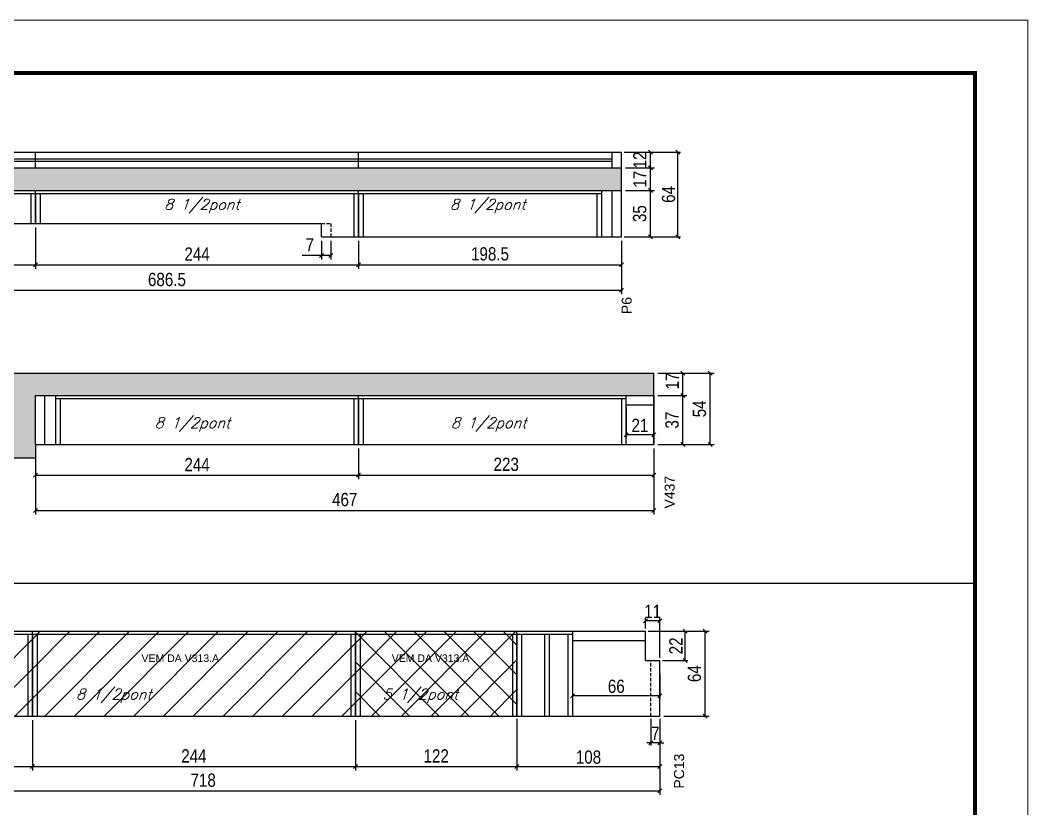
# Model space of a CAD drawing. Extents: x -3394 to 16474, y -5031 to 14397.
# Drawn here: x 4996 to 5757, y 10355 to 10951 of the extents above; entities that cross this region are included whole.
import ezdxf

# ---------------------------------------------------------------- set-up
doc = ezdxf.new("R2010")
doc.units = 0
doc.linetypes.add('DASHED', pattern=[0.75, 0.5, -0.25])
doc.linetypes.add('HIDDEN', pattern=[0.375, 0.25, -0.125])
doc.layers.get('0').update_dxf_attribs({"linetype": 'CONTINUOUS'})
doc.layers.get('Defpoints').update_dxf_attribs({"linetype": 'CONTINUOUS'})
for name, color, linetype in [('COTA', 241, 'CONTINUOUS'), ('NOMENCLATURA', 7, 'CONTINUOUS'), ('Painéis', 200, 'CONTINUOUS'), ('SARR_2.2x7', 40, 'CONTINUOUS'), ('SARR_3.5x7', 81, 'CONTINUOUS'), ('SARR_EDITAR', 141, 'CONTINUOUS'), ('texto', 7, 'CONTINUOUS')]:
    doc.layers.add(name, color=color, linetype=linetype)
for name, color, linetype, lineweight in [('Folhas', 255, 'CONTINUOUS', 9), ('Hachura', 251, 'CONTINUOUS', 9), ('REAPROVEITAMENTO', 251, 'CONTINUOUS', 9), ('SARRAFO DE PRESSAO', 251, 'DASHED', 9)]:
    doc.layers.add(name, color=color, linetype=linetype, lineweight=lineweight)
doc.styles.add('ARIAL', font='arial.ttf')
doc.styles.add('COTA TECNICA', font='techl___.ttf', dxfattribs={"height": 10})
doc.styles.add('ROMANS', font='romans.shx')
doc.dimstyles.new('PAINEL', dxfattribs={"dimtxt": 10, "dimasz": 3, "dimexe": 3, "dimexo": 3, "dimgap": 3, "dimtad": 1, "dimdec": 1, "dimzin": 12, "dimdsep": 46, "dimtxsty": 'COTA TECNICA', "dimblk1": 'OBLIQUE', "dimblk2": 'OBLIQUE', "dimsah": 1, "dimcen": 0.9, "dimclrd": 4, "dimclre": 4, "dimclrt": 240, "dimadec": 1, "dimazin": 3, "dimtfac": 1, "dimtdec": 1, "dimtmove": 0, "dimatfit": 3, "dimfxl": 1, "dimtolj": 1, "dimtzin": 12, "dimarcsym": 0})

# ---------------------------------------------------------------- blocks, each defined once
blk = doc.blocks.new('9999999999')
at = {"layer": 'Folhas'}
blk.add_lwpolyline([(98138.98, 34190.21), (99623.98, 34190.21), (99623.98, 35240.21), (98138.98, 35240.21)], close=True, dxfattribs=at)
at = {"layer": 'Folhas', "color": 30, "const_width": 3}
blk.add_lwpolyline([(98213.98, 34230.21), (99583.98, 34230.21), (99583.98, 35200.21), (98213.98, 35200.21)], close=True, dxfattribs=at)
blk = doc.blocks.new('_Oblique')
at = {"color": 0, "linetype": 'ByBlock', "lineweight": -2}
blk.add_line((-0.5, -0.5), (0.5, 0.5), dxfattribs=at)
blk = doc.blocks.new('*D413')
at = {"layer": 'COTA', "color": 4, "linetype": 'ByBlock', "lineweight": -2, "transparency": 16777216}
for p, q in [((5453.23, 10822.2), (5475.23, 10822.2)), ((5472.23, 10787.2), (5472.23, 10822.2)), ((5453.23, 10787.2), (5475.23, 10787.2))]:
    blk.add_line(p, q, dxfattribs=at)
at = {"layer": 'Defpoints', "color": 0, "linetype": 'ByBlock', "transparency": 16777216}
for p in [(5450.23, 10822.2), (5472.23, 10822.2), (5450.23, 10787.2)]:
    blk.add_point(p, dxfattribs=at)
at = {"layer": 'COTA', "color": 4, "linetype": 'ByBlock', "lineweight": -2, "transparency": 16777216, "xscale": 3, "yscale": 3, "zscale": 3}
for p, rotation in [((5472.23, 10822.2), 90), ((5472.23, 10787.2), 270)]:
    blk.add_blockref('_Oblique', p, dxfattribs=dict(at, rotation=rotation))
at = {"layer": 'COTA', "color": 240, "linetype": 'ByBlock', "transparency": 16777216, "insert": (5464.01, 10804.7), "char_height": 10, "attachment_point": 5, "rotation": 90, "style": 'COTA TECNICA'}
blk.add_mtext('\\A1;35', dxfattribs=at)
blk = doc.blocks.new('*D414')
at = {"layer": 'COTA', "color": 4, "linetype": 'ByBlock', "lineweight": -2, "transparency": 16777216}
for p, q in [((5453.23, 10839.2), (5475.23, 10839.2)), ((5472.23, 10822.2), (5472.23, 10839.2)), ((5453.23, 10822.2), (5475.23, 10822.2))]:
    blk.add_line(p, q, dxfattribs=at)
at = {"layer": 'Defpoints', "color": 0, "linetype": 'ByBlock', "transparency": 16777216}
for p in [(5450.23, 10839.2), (5472.23, 10839.2), (5450.23, 10822.2)]:
    blk.add_point(p, dxfattribs=at)
at = {"layer": 'COTA', "color": 4, "linetype": 'ByBlock', "lineweight": -2, "transparency": 16777216, "xscale": 3, "yscale": 3, "zscale": 3}
for p, rotation in [((5472.23, 10839.2), 90), ((5472.23, 10822.2), 270)]:
    blk.add_blockref('_Oblique', p, dxfattribs=dict(at, rotation=rotation))
at = {"layer": 'COTA', "color": 240, "linetype": 'ByBlock', "transparency": 16777216, "insert": (5464.16, 10830.7), "char_height": 10, "attachment_point": 5, "rotation": 90, "style": 'COTA TECNICA'}
blk.add_mtext('\\A1;17', dxfattribs=at)
blk = doc.blocks.new('*D415')
at = {"layer": 'COTA', "color": 4, "linetype": 'ByBlock', "lineweight": -2, "transparency": 16777216}
for p, q in [((4763.73, 10794.2), (4763.73, 10763.11)), ((5007.73, 10794.2), (5007.73, 10763.11)), ((4763.73, 10766.11), (5007.73, 10766.11))]:
    blk.add_line(p, q, dxfattribs=at)
at = {"layer": 'Defpoints', "color": 0, "linetype": 'ByBlock', "transparency": 16777216}
for p in [(4763.73, 10797.2), (5007.73, 10797.2), (5007.73, 10766.11)]:
    blk.add_point(p, dxfattribs=at)
at = {"layer": 'COTA', "color": 4, "linetype": 'ByBlock', "lineweight": -2, "transparency": 16777216, "xscale": 3, "yscale": 3, "zscale": 3, "rotation": 180}
blk.add_blockref('_Oblique', (4763.73, 10766.11), dxfattribs=at)
at = {"layer": 'COTA', "color": 4, "linetype": 'ByBlock', "lineweight": -2, "transparency": 16777216, "xscale": 3, "yscale": 3, "zscale": 3}
blk.add_blockref('_Oblique', (5007.73, 10766.11), dxfattribs=at)
at = {"layer": 'COTA', "color": 240, "linetype": 'ByBlock', "transparency": 16777216, "insert": (4885.73, 10774.18), "char_height": 10, "attachment_point": 5, "style": 'COTA TECNICA'}
blk.add_mtext('\\A1;244', dxfattribs=at)
blk = doc.blocks.new('*D416')
at = {"layer": 'COTA', "color": 4, "linetype": 'ByBlock', "lineweight": -2, "transparency": 16777216}
for p, q in [((5007.73, 10794.2), (5007.73, 10763.11)), ((5251.73, 10784.2), (5251.73, 10763.11)), ((5007.73, 10766.11), (5251.73, 10766.11))]:
    blk.add_line(p, q, dxfattribs=at)
at = {"layer": 'Defpoints', "color": 0, "linetype": 'ByBlock', "transparency": 16777216}
for p in [(5007.73, 10797.2), (5251.73, 10787.2), (5251.73, 10766.11)]:
    blk.add_point(p, dxfattribs=at)
at = {"layer": 'COTA', "color": 4, "linetype": 'ByBlock', "lineweight": -2, "transparency": 16777216, "xscale": 3, "yscale": 3, "zscale": 3, "rotation": 180}
blk.add_blockref('_Oblique', (5007.73, 10766.11), dxfattribs=at)
at = {"layer": 'COTA', "color": 4, "linetype": 'ByBlock', "lineweight": -2, "transparency": 16777216, "xscale": 3, "yscale": 3, "zscale": 3}
blk.add_blockref('_Oblique', (5251.73, 10766.11), dxfattribs=at)
at = {"layer": 'COTA', "color": 240, "linetype": 'ByBlock', "transparency": 16777216, "insert": (5129.73, 10774.18), "char_height": 10, "attachment_point": 5, "style": 'COTA TECNICA'}
blk.add_mtext('\\A1;244', dxfattribs=at)
blk = doc.blocks.new('*D417')
at = {"layer": 'COTA', "color": 4, "linetype": 'ByBlock', "lineweight": -2, "transparency": 16777216}
for p, q in [((4763.73, 10794.2), (4763.73, 10743.78)), ((5450.23, 10784.2), (5450.23, 10743.78)), ((4763.73, 10746.78), (5450.23, 10746.78))]:
    blk.add_line(p, q, dxfattribs=at)
at = {"layer": 'Defpoints', "color": 0, "linetype": 'ByBlock', "transparency": 16777216}
for p in [(4763.73, 10797.2), (5450.23, 10787.2), (5450.23, 10746.78)]:
    blk.add_point(p, dxfattribs=at)
at = {"layer": 'COTA', "color": 4, "linetype": 'ByBlock', "lineweight": -2, "transparency": 16777216, "xscale": 3, "yscale": 3, "zscale": 3, "rotation": 180}
blk.add_blockref('_Oblique', (4763.73, 10746.78), dxfattribs=at)
at = {"layer": 'COTA', "color": 4, "linetype": 'ByBlock', "lineweight": -2, "transparency": 16777216, "xscale": 3, "yscale": 3, "zscale": 3}
blk.add_blockref('_Oblique', (5450.23, 10746.78), dxfattribs=at)
at = {"layer": 'COTA', "color": 240, "linetype": 'ByBlock', "transparency": 16777216, "insert": (5106.98, 10754.91), "char_height": 10, "attachment_point": 5, "style": 'COTA TECNICA'}
blk.add_mtext('\\A1;686.5', dxfattribs=at)
blk = doc.blocks.new('*D421')
at = {"layer": 'COTA', "color": 4, "linetype": 'ByBlock', "lineweight": -2, "transparency": 16777216}
for p, q in [((5251.73, 10784.2), (5251.73, 10763.11)), ((5450.23, 10781.95), (5450.23, 10763.11)), ((5251.73, 10766.11), (5450.23, 10766.11))]:
    blk.add_line(p, q, dxfattribs=at)
at = {"layer": 'Defpoints', "color": 0, "linetype": 'ByBlock', "transparency": 16777216}
for p in [(5251.73, 10787.2), (5450.23, 10784.95), (5450.23, 10766.11)]:
    blk.add_point(p, dxfattribs=at)
at = {"layer": 'COTA', "color": 4, "linetype": 'ByBlock', "lineweight": -2, "transparency": 16777216, "xscale": 3, "yscale": 3, "zscale": 3, "rotation": 180}
blk.add_blockref('_Oblique', (5251.73, 10766.11), dxfattribs=at)
at = {"layer": 'COTA', "color": 4, "linetype": 'ByBlock', "lineweight": -2, "transparency": 16777216, "xscale": 3, "yscale": 3, "zscale": 3}
blk.add_blockref('_Oblique', (5450.23, 10766.11), dxfattribs=at)
at = {"layer": 'COTA', "color": 240, "linetype": 'ByBlock', "transparency": 16777216, "insert": (5350.98, 10774.25), "char_height": 10, "attachment_point": 5, "style": 'COTA TECNICA'}
blk.add_mtext('\\A1;198.5', dxfattribs=at)
blk = doc.blocks.new('*D418')
at = {"layer": 'COTA', "color": 4, "linetype": 'ByBlock', "lineweight": -2, "transparency": 16777216}
for p, q in [((5453.23, 10851.2), (5475.23, 10851.2)), ((5472.23, 10839.2), (5472.23, 10851.2)), ((5453.23, 10839.2), (5475.23, 10839.2))]:
    blk.add_line(p, q, dxfattribs=at)
at = {"layer": 'Defpoints', "color": 0, "linetype": 'ByBlock', "transparency": 16777216}
for p in [(5450.23, 10851.2), (5472.23, 10851.2), (5450.23, 10839.2)]:
    blk.add_point(p, dxfattribs=at)
at = {"layer": 'COTA', "color": 4, "linetype": 'ByBlock', "lineweight": -2, "transparency": 16777216, "xscale": 3, "yscale": 3, "zscale": 3}
for p, rotation in [((5472.23, 10851.2), 90), ((5472.23, 10839.2), 270)]:
    blk.add_blockref('_Oblique', p, dxfattribs=dict(at, rotation=rotation))
at = {"layer": 'COTA', "color": 240, "linetype": 'ByBlock', "transparency": 16777216, "insert": (5464.17, 10845.2), "char_height": 10, "attachment_point": 5, "rotation": 90, "style": 'COTA TECNICA'}
blk.add_mtext('\\A1;12', dxfattribs=at)
blk = doc.blocks.new('*D407')
at = {"layer": 'COTA', "color": 4, "linetype": 'ByBlock', "lineweight": -2, "transparency": 16777216}
for p, q in [((5477.73, 10667.23), (5499.73, 10667.23)), ((5496.73, 10630.23), (5496.73, 10667.23)), ((5477.73, 10630.23), (5499.73, 10630.23))]:
    blk.add_line(p, q, dxfattribs=at)
at = {"layer": 'Defpoints', "color": 0, "linetype": 'ByBlock', "transparency": 16777216}
for p in [(5474.73, 10667.23), (5496.73, 10667.23), (5474.73, 10630.23)]:
    blk.add_point(p, dxfattribs=at)
at = {"layer": 'COTA', "color": 4, "linetype": 'ByBlock', "lineweight": -2, "transparency": 16777216, "xscale": 3, "yscale": 3, "zscale": 3}
for p, rotation in [((5496.73, 10667.23), 90), ((5496.73, 10630.23), 270)]:
    blk.add_blockref('_Oblique', p, dxfattribs=dict(at, rotation=rotation))
at = {"layer": 'COTA', "color": 240, "linetype": 'ByBlock', "transparency": 16777216, "insert": (5488.51, 10648.73), "char_height": 10, "attachment_point": 5, "rotation": 90, "style": 'COTA TECNICA'}
blk.add_mtext('\\A1;37', dxfattribs=at)
blk = doc.blocks.new('*D408')
at = {"layer": 'COTA', "color": 4, "linetype": 'ByBlock', "lineweight": -2, "transparency": 16777216}
for p, q in [((5477.73, 10684.23), (5499.73, 10684.23)), ((5496.73, 10667.23), (5496.73, 10684.23)), ((5477.73, 10667.23), (5499.73, 10667.23))]:
    blk.add_line(p, q, dxfattribs=at)
at = {"layer": 'Defpoints', "color": 0, "linetype": 'ByBlock', "transparency": 16777216}
for p in [(5474.73, 10684.23), (5496.73, 10684.23), (5474.73, 10667.23)]:
    blk.add_point(p, dxfattribs=at)
at = {"layer": 'COTA', "color": 4, "linetype": 'ByBlock', "lineweight": -2, "transparency": 16777216, "xscale": 3, "yscale": 3, "zscale": 3}
for p, rotation in [((5496.73, 10684.23), 90), ((5496.73, 10667.23), 270)]:
    blk.add_blockref('_Oblique', p, dxfattribs=dict(at, rotation=rotation))
at = {"layer": 'COTA', "color": 240, "linetype": 'ByBlock', "transparency": 16777216, "insert": (5488.66, 10678.23), "char_height": 10, "attachment_point": 5, "rotation": 90, "style": 'COTA TECNICA'}
blk.add_mtext('\\A1;17', dxfattribs=at)
blk = doc.blocks.new('*D409')
at = {"layer": 'COTA', "color": 4, "linetype": 'ByBlock', "lineweight": -2, "transparency": 16777216}
for p, q in [((5477.73, 10684.23), (5520.33, 10684.23)), ((5517.33, 10630.23), (5517.33, 10684.23)), ((5477.73, 10630.23), (5520.33, 10630.23))]:
    blk.add_line(p, q, dxfattribs=at)
at = {"layer": 'Defpoints', "color": 0, "linetype": 'ByBlock', "transparency": 16777216}
for p in [(5474.73, 10684.23), (5517.33, 10684.23), (5474.73, 10630.23)]:
    blk.add_point(p, dxfattribs=at)
at = {"layer": 'COTA', "color": 4, "linetype": 'ByBlock', "lineweight": -2, "transparency": 16777216, "xscale": 3, "yscale": 3, "zscale": 3}
for p, rotation in [((5517.33, 10684.23), 90), ((5517.33, 10630.23), 270)]:
    blk.add_blockref('_Oblique', p, dxfattribs=dict(at, rotation=rotation))
at = {"layer": 'COTA', "color": 240, "linetype": 'ByBlock', "transparency": 16777216, "insert": (5509.22, 10657.23), "char_height": 10, "attachment_point": 5, "rotation": 90, "style": 'COTA TECNICA'}
blk.add_mtext('\\A1;54', dxfattribs=at)
blk = doc.blocks.new('*D410')
at = {"layer": 'COTA', "color": 4, "linetype": 'ByBlock', "lineweight": -2, "transparency": 16777216}
for p, q in [((5007.73, 10627.23), (5007.73, 10604.09)), ((5251.73, 10627.23), (5251.73, 10604.09)), ((5007.73, 10607.09), (5251.73, 10607.09))]:
    blk.add_line(p, q, dxfattribs=at)
at = {"layer": 'Defpoints', "color": 0, "linetype": 'ByBlock', "transparency": 16777216}
for p in [(5007.73, 10630.23), (5251.73, 10630.23), (5251.73, 10607.09)]:
    blk.add_point(p, dxfattribs=at)
at = {"layer": 'COTA', "color": 4, "linetype": 'ByBlock', "lineweight": -2, "transparency": 16777216, "xscale": 3, "yscale": 3, "zscale": 3, "rotation": 180}
blk.add_blockref('_Oblique', (5007.73, 10607.09), dxfattribs=at)
at = {"layer": 'COTA', "color": 4, "linetype": 'ByBlock', "lineweight": -2, "transparency": 16777216, "xscale": 3, "yscale": 3, "zscale": 3}
blk.add_blockref('_Oblique', (5251.73, 10607.09), dxfattribs=at)
at = {"layer": 'COTA', "color": 240, "linetype": 'ByBlock', "transparency": 16777216, "insert": (5129.73, 10615.16), "char_height": 10, "attachment_point": 5, "style": 'COTA TECNICA'}
blk.add_mtext('\\A1;244', dxfattribs=at)
blk = doc.blocks.new('*D411')
at = {"layer": 'COTA', "color": 4, "linetype": 'ByBlock', "lineweight": -2, "transparency": 16777216}
for p, q in [((5251.73, 10627.23), (5251.73, 10604.09)), ((5474.73, 10627.23), (5474.73, 10604.09)), ((5251.73, 10607.09), (5474.73, 10607.09))]:
    blk.add_line(p, q, dxfattribs=at)
at = {"layer": 'Defpoints', "color": 0, "linetype": 'ByBlock', "transparency": 16777216}
for p in [(5251.73, 10630.23), (5474.73, 10630.23), (5474.73, 10607.09)]:
    blk.add_point(p, dxfattribs=at)
at = {"layer": 'COTA', "color": 4, "linetype": 'ByBlock', "lineweight": -2, "transparency": 16777216, "xscale": 3, "yscale": 3, "zscale": 3, "rotation": 180}
blk.add_blockref('_Oblique', (5251.73, 10607.09), dxfattribs=at)
at = {"layer": 'COTA', "color": 4, "linetype": 'ByBlock', "lineweight": -2, "transparency": 16777216, "xscale": 3, "yscale": 3, "zscale": 3}
blk.add_blockref('_Oblique', (5474.73, 10607.09), dxfattribs=at)
at = {"layer": 'COTA', "color": 240, "linetype": 'ByBlock', "transparency": 16777216, "insert": (5363.23, 10615.3), "char_height": 10, "attachment_point": 5, "style": 'COTA TECNICA'}
blk.add_mtext('\\A1;223', dxfattribs=at)
blk = doc.blocks.new('*D412')
at = {"layer": 'COTA', "color": 4, "linetype": 'ByBlock', "lineweight": -2, "transparency": 16777216}
for p, q in [((5007.73, 10627.23), (5007.73, 10577.59)), ((5474.73, 10627.23), (5474.73, 10577.59)), ((5007.73, 10580.59), (5474.73, 10580.59))]:
    blk.add_line(p, q, dxfattribs=at)
at = {"layer": 'Defpoints', "color": 0, "linetype": 'ByBlock', "transparency": 16777216}
for p in [(5007.73, 10630.23), (5474.73, 10630.23), (5474.73, 10580.59)]:
    blk.add_point(p, dxfattribs=at)
at = {"layer": 'COTA', "color": 4, "linetype": 'ByBlock', "lineweight": -2, "transparency": 16777216, "xscale": 3, "yscale": 3, "zscale": 3, "rotation": 180}
blk.add_blockref('_Oblique', (5007.73, 10580.59), dxfattribs=at)
at = {"layer": 'COTA', "color": 4, "linetype": 'ByBlock', "lineweight": -2, "transparency": 16777216, "xscale": 3, "yscale": 3, "zscale": 3}
blk.add_blockref('_Oblique', (5474.73, 10580.59), dxfattribs=at)
at = {"layer": 'COTA', "color": 240, "linetype": 'ByBlock', "transparency": 16777216, "insert": (5241.23, 10588.69), "char_height": 10, "attachment_point": 5, "style": 'COTA TECNICA'}
blk.add_mtext('\\A1;467', dxfattribs=at)
blk = doc.blocks.new('*D406')
at = {"layer": 'COTA', "color": 4, "linetype": 'Continuous', "lineweight": -2, "transparency": 16777216}
for p, q in [((5452.23, 10851.2), (5494.95, 10851.2)), ((5492.95, 10787.2), (5492.95, 10851.2)), ((5452.23, 10787.2), (5494.95, 10787.2))]:
    blk.add_line(p, q, dxfattribs=at)
at = {"layer": 'Defpoints', "color": 0, "linetype": 'Continuous', "transparency": 16777216}
for p in [(5450.23, 10851.2), (5492.95, 10851.2), (5450.23, 10787.2)]:
    blk.add_point(p, dxfattribs=at)
at = {"layer": 'COTA', "color": 4, "linetype": 'Continuous', "lineweight": -2, "transparency": 16777216, "xscale": 3, "yscale": 3, "zscale": 3}
for p, rotation in [((5492.95, 10851.2), 90), ((5492.95, 10787.2), 270)]:
    blk.add_blockref('_Oblique', p, dxfattribs=dict(at, rotation=rotation))
at = {"layer": 'COTA', "color": 240, "linetype": 'Continuous', "transparency": 16777216, "insert": (5485.85, 10819.2), "char_height": 10, "attachment_point": 5, "rotation": 90, "style": 'COTA TECNICA'}
blk.add_mtext('\\A1;64', dxfattribs=at)
blk = doc.blocks.new('*D422')
at = {"layer": 'COTA', "color": 4, "linetype": 'ByBlock', "lineweight": -2, "transparency": 16777216}
for p, q in [((5223.73, 10784.2), (5223.73, 10770.04)), ((5230.73, 10784.2), (5230.73, 10770.04)), ((5223.73, 10773.04), (5209, 10773.04)), ((5230.73, 10773.04), (5223.73, 10773.04))]:
    blk.add_line(p, q, dxfattribs=at)
at = {"layer": 'Defpoints', "color": 0, "linetype": 'ByBlock', "transparency": 16777216}
for p in [(5223.73, 10787.2), (5230.73, 10787.2), (5223.73, 10773.04)]:
    blk.add_point(p, dxfattribs=at)
at = {"layer": 'COTA', "color": 4, "linetype": 'ByBlock', "lineweight": -2, "transparency": 16777216, "xscale": 3, "yscale": 3, "zscale": 3, "rotation": 180}
blk.add_blockref('_Oblique', (5223.73, 10773.04), dxfattribs=at)
at = {"layer": 'COTA', "color": 4, "linetype": 'ByBlock', "lineweight": -2, "transparency": 16777216, "xscale": 3, "yscale": 3, "zscale": 3}
blk.add_blockref('_Oblique', (5230.73, 10773.04), dxfattribs=at)
at = {"layer": 'COTA', "color": 240, "linetype": 'ByBlock', "transparency": 16777216, "insert": (5214.87, 10781.11), "char_height": 10, "attachment_point": 5, "style": 'COTA TECNICA'}
blk.add_mtext('\\A1;7', dxfattribs=at)
blk = doc.blocks.new('*D427')
at = {"layer": 'COTA', "color": 4, "linetype": 'Continuous', "lineweight": -2, "transparency": 16777216}
for p, q in [((5453.73, 10658.23), (5453.73, 10635.74)), ((5474.73, 10658.23), (5474.73, 10635.74)), ((5474.73, 10637.74), (5453.73, 10637.74))]:
    blk.add_line(p, q, dxfattribs=at)
at = {"layer": 'Defpoints', "color": 0, "linetype": 'Continuous', "transparency": 16777216}
for p in [(5453.73, 10660.23), (5474.73, 10660.23), (5453.73, 10637.74)]:
    blk.add_point(p, dxfattribs=at)
at = {"layer": 'COTA', "color": 4, "linetype": 'Continuous', "lineweight": -2, "transparency": 16777216, "xscale": 3, "yscale": 3, "zscale": 3, "rotation": 180}
blk.add_blockref('_Oblique', (5453.73, 10637.74), dxfattribs=at)
at = {"layer": 'COTA', "color": 4, "linetype": 'Continuous', "lineweight": -2, "transparency": 16777216, "xscale": 3, "yscale": 3, "zscale": 3}
blk.add_blockref('_Oblique', (5474.73, 10637.74), dxfattribs=at)
at = {"layer": 'COTA', "color": 240, "linetype": 'Continuous', "transparency": 16777216, "insert": (5464.23, 10644.8), "char_height": 10, "attachment_point": 5, "style": 'COTA TECNICA'}
blk.add_mtext('\\A1;21', dxfattribs=at)
blk = doc.blocks.new('*D440')
at = {"layer": 'COTA', "color": 4, "linetype": 'ByBlock', "lineweight": -2, "transparency": 16777216}
for p, q in [((5471.35, 10489.25), (5516.49, 10489.25)), ((5513.49, 10425.25), (5513.49, 10489.25)), ((5482.35, 10425.25), (5516.49, 10425.25))]:
    blk.add_line(p, q, dxfattribs=at)
at = {"layer": 'Defpoints', "color": 0, "linetype": 'ByBlock', "transparency": 16777216}
for p in [(5468.35, 10489.25), (5513.49, 10489.25), (5479.35, 10425.25)]:
    blk.add_point(p, dxfattribs=at)
at = {"layer": 'COTA', "color": 4, "linetype": 'ByBlock', "lineweight": -2, "transparency": 16777216, "xscale": 3, "yscale": 3, "zscale": 3}
for p, rotation in [((5513.49, 10489.25), 90), ((5513.49, 10425.25), 270)]:
    blk.add_blockref('_Oblique', p, dxfattribs=dict(at, rotation=rotation))
at = {"layer": 'COTA', "color": 240, "linetype": 'ByBlock', "transparency": 16777216, "insert": (5505.39, 10457.25), "char_height": 10, "attachment_point": 5, "rotation": 90, "style": 'COTA TECNICA'}
blk.add_mtext('\\A1;64', dxfattribs=at)
blk = doc.blocks.new('*D441')
at = {"layer": 'COTA', "color": 4, "linetype": 'ByBlock', "lineweight": -2, "transparency": 16777216}
for p, q in [((4761.35, 10422.25), (4761.35, 10384.06)), ((5005.35, 10422.25), (5005.35, 10384.06)), ((4761.35, 10387.06), (5005.35, 10387.06))]:
    blk.add_line(p, q, dxfattribs=at)
at = {"layer": 'Defpoints', "color": 0, "linetype": 'ByBlock', "transparency": 16777216}
for p in [(4761.35, 10425.25), (5005.35, 10425.25), (5005.35, 10387.06)]:
    blk.add_point(p, dxfattribs=at)
at = {"layer": 'COTA', "color": 4, "linetype": 'ByBlock', "lineweight": -2, "transparency": 16777216, "xscale": 3, "yscale": 3, "zscale": 3, "rotation": 180}
blk.add_blockref('_Oblique', (4761.35, 10387.06), dxfattribs=at)
at = {"layer": 'COTA', "color": 4, "linetype": 'ByBlock', "lineweight": -2, "transparency": 16777216, "xscale": 3, "yscale": 3, "zscale": 3}
blk.add_blockref('_Oblique', (5005.35, 10387.06), dxfattribs=at)
at = {"layer": 'COTA', "color": 240, "linetype": 'ByBlock', "transparency": 16777216, "insert": (4883.35, 10395.13), "char_height": 10, "attachment_point": 5, "style": 'COTA TECNICA'}
blk.add_mtext('\\A1;244', dxfattribs=at)
blk = doc.blocks.new('*D442')
at = {"layer": 'COTA', "color": 4, "linetype": 'ByBlock', "lineweight": -2, "transparency": 16777216}
for p, q in [((5005.35, 10422.25), (5005.35, 10384.06)), ((5249.35, 10422.25), (5249.35, 10384.06)), ((5005.35, 10387.06), (5249.35, 10387.06))]:
    blk.add_line(p, q, dxfattribs=at)
at = {"layer": 'Defpoints', "color": 0, "linetype": 'ByBlock', "transparency": 16777216}
for p in [(5005.35, 10425.25), (5249.35, 10425.25), (5249.35, 10387.06)]:
    blk.add_point(p, dxfattribs=at)
at = {"layer": 'COTA', "color": 4, "linetype": 'ByBlock', "lineweight": -2, "transparency": 16777216, "xscale": 3, "yscale": 3, "zscale": 3, "rotation": 180}
blk.add_blockref('_Oblique', (5005.35, 10387.06), dxfattribs=at)
at = {"layer": 'COTA', "color": 4, "linetype": 'ByBlock', "lineweight": -2, "transparency": 16777216, "xscale": 3, "yscale": 3, "zscale": 3}
blk.add_blockref('_Oblique', (5249.35, 10387.06), dxfattribs=at)
at = {"layer": 'COTA', "color": 240, "linetype": 'ByBlock', "transparency": 16777216, "insert": (5127.35, 10395.13), "char_height": 10, "attachment_point": 5, "style": 'COTA TECNICA'}
blk.add_mtext('\\A1;244', dxfattribs=at)
blk = doc.blocks.new('*D443')
at = {"layer": 'COTA', "color": 4, "linetype": 'ByBlock', "lineweight": -2, "transparency": 16777216}
for p, q in [((4761.35, 10422.25), (4761.35, 10365.66)), ((5479.35, 10422.25), (5479.35, 10365.66)), ((4761.35, 10368.66), (5479.35, 10368.66))]:
    blk.add_line(p, q, dxfattribs=at)
at = {"layer": 'Defpoints', "color": 0, "linetype": 'ByBlock', "transparency": 16777216}
for p in [(4761.35, 10425.25), (5479.35, 10425.25), (5479.35, 10368.66)]:
    blk.add_point(p, dxfattribs=at)
at = {"layer": 'COTA', "color": 4, "linetype": 'ByBlock', "lineweight": -2, "transparency": 16777216, "xscale": 3, "yscale": 3, "zscale": 3, "rotation": 180}
blk.add_blockref('_Oblique', (4761.35, 10368.66), dxfattribs=at)
at = {"layer": 'COTA', "color": 4, "linetype": 'ByBlock', "lineweight": -2, "transparency": 16777216, "xscale": 3, "yscale": 3, "zscale": 3}
blk.add_blockref('_Oblique', (5479.35, 10368.66), dxfattribs=at)
at = {"layer": 'COTA', "color": 240, "linetype": 'ByBlock', "transparency": 16777216, "insert": (5134.35, 10376.75), "char_height": 10, "attachment_point": 5, "style": 'COTA TECNICA'}
blk.add_mtext('\\A1;718', dxfattribs=at)
blk = doc.blocks.new('*D444')
at = {"layer": 'COTA', "color": 4, "linetype": 'ByBlock', "lineweight": -2, "transparency": 16777216}
for p, q in [((5249.35, 10422.25), (5249.35, 10384.06)), ((5371.35, 10422.25), (5371.35, 10384.06)), ((5249.35, 10387.06), (5371.35, 10387.06))]:
    blk.add_line(p, q, dxfattribs=at)
at = {"layer": 'Defpoints', "color": 0, "linetype": 'ByBlock', "transparency": 16777216}
for p in [(5249.35, 10425.25), (5371.35, 10425.25), (5371.35, 10387.06)]:
    blk.add_point(p, dxfattribs=at)
at = {"layer": 'COTA', "color": 4, "linetype": 'ByBlock', "lineweight": -2, "transparency": 16777216, "xscale": 3, "yscale": 3, "zscale": 3, "rotation": 180}
blk.add_blockref('_Oblique', (5249.35, 10387.06), dxfattribs=at)
at = {"layer": 'COTA', "color": 4, "linetype": 'ByBlock', "lineweight": -2, "transparency": 16777216, "xscale": 3, "yscale": 3, "zscale": 3}
blk.add_blockref('_Oblique', (5371.35, 10387.06), dxfattribs=at)
at = {"layer": 'COTA', "color": 240, "linetype": 'ByBlock', "transparency": 16777216, "insert": (5310.35, 10395.12), "char_height": 10, "attachment_point": 5, "style": 'COTA TECNICA'}
blk.add_mtext('\\A1;122', dxfattribs=at)
blk = doc.blocks.new('*D445')
at = {"layer": 'COTA', "color": 4, "linetype": 'Continuous', "lineweight": -2, "transparency": 16777216}
for p, q in [((5472.35, 10423.25), (5472.35, 10403.11)), ((5479.35, 10423.25), (5479.35, 10403.11)), ((5472.35, 10405.11), (5469.35, 10405.11)), ((5479.35, 10405.11), (5472.35, 10405.11)), ((5479.35, 10405.11), (5482.35, 10405.11))]:
    blk.add_line(p, q, dxfattribs=at)
at = {"layer": 'Defpoints', "color": 0, "linetype": 'Continuous', "transparency": 16777216}
for p in [(5472.35, 10425.25), (5479.35, 10425.25), (5472.35, 10405.11)]:
    blk.add_point(p, dxfattribs=at)
at = {"layer": 'COTA', "color": 4, "linetype": 'Continuous', "lineweight": -2, "transparency": 16777216, "xscale": 3, "yscale": 3, "zscale": 3}
blk.add_blockref('_Oblique', (5472.35, 10405.11), dxfattribs=at)
at = {"layer": 'COTA', "color": 4, "linetype": 'Continuous', "lineweight": -2, "transparency": 16777216, "xscale": 3, "yscale": 3, "zscale": 3, "rotation": 180}
blk.add_blockref('_Oblique', (5479.35, 10405.11), dxfattribs=at)
at = {"layer": 'COTA', "color": 240, "linetype": 'Continuous', "transparency": 16777216, "insert": (5475.85, 10412.18), "char_height": 10, "attachment_point": 5, "style": 'COTA TECNICA'}
blk.add_mtext('\\A1;7', dxfattribs=at)
blk = doc.blocks.new('*D446')
at = {"layer": 'COTA', "color": 4, "linetype": 'Continuous', "lineweight": -2, "transparency": 16777216}
for p, q in [((5413.35, 10457.42), (5413.35, 10438.54)), ((5479.35, 10457.42), (5479.35, 10438.54)), ((5479.35, 10440.54), (5413.35, 10440.54))]:
    blk.add_line(p, q, dxfattribs=at)
at = {"layer": 'Defpoints', "color": 0, "linetype": 'Continuous', "transparency": 16777216}
for p in [(5413.35, 10459.42), (5479.35, 10459.42), (5413.35, 10440.54)]:
    blk.add_point(p, dxfattribs=at)
at = {"layer": 'COTA', "color": 4, "linetype": 'Continuous', "lineweight": -2, "transparency": 16777216, "xscale": 3, "yscale": 3, "zscale": 3, "rotation": 180}
blk.add_blockref('_Oblique', (5413.35, 10440.54), dxfattribs=at)
at = {"layer": 'COTA', "color": 4, "linetype": 'Continuous', "lineweight": -2, "transparency": 16777216, "xscale": 3, "yscale": 3, "zscale": 3}
blk.add_blockref('_Oblique', (5479.35, 10440.54), dxfattribs=at)
at = {"layer": 'COTA', "color": 240, "linetype": 'Continuous', "transparency": 16777216, "insert": (5446.35, 10447.64), "char_height": 10, "attachment_point": 5, "style": 'COTA TECNICA'}
blk.add_mtext('\\A1;66', dxfattribs=at)
blk = doc.blocks.new('*D447')
at = {"layer": 'COTA', "color": 4, "linetype": 'Continuous', "lineweight": -2, "transparency": 16777216}
for p, q in [((5470.35, 10489.25), (5500.39, 10489.25)), ((5498.39, 10467.25), (5498.39, 10489.25)), ((5481.35, 10467.25), (5500.39, 10467.25))]:
    blk.add_line(p, q, dxfattribs=at)
at = {"layer": 'Defpoints', "color": 0, "linetype": 'Continuous', "transparency": 16777216}
for p in [(5468.35, 10489.25), (5498.39, 10489.25), (5479.35, 10467.25)]:
    blk.add_point(p, dxfattribs=at)
at = {"layer": 'COTA', "color": 4, "linetype": 'Continuous', "lineweight": -2, "transparency": 16777216, "xscale": 3, "yscale": 3, "zscale": 3}
for p, rotation in [((5498.39, 10489.25), 90), ((5498.39, 10467.25), 270)]:
    blk.add_blockref('_Oblique', p, dxfattribs=dict(at, rotation=rotation))
at = {"layer": 'COTA', "color": 240, "linetype": 'Continuous', "transparency": 16777216, "insert": (5491.39, 10478.25), "char_height": 10, "attachment_point": 5, "rotation": 90, "style": 'COTA TECNICA'}
blk.add_mtext('\\A1;22', dxfattribs=at)
blk = doc.blocks.new('*D448')
at = {"layer": 'COTA', "color": 4, "linetype": 'Continuous', "lineweight": -2, "transparency": 16777216}
for p, q in [((5468.35, 10491.25), (5468.35, 10499.25)), ((5479.35, 10497.25), (5468.35, 10497.25)), ((5479.35, 10469.25), (5479.35, 10499.25))]:
    blk.add_line(p, q, dxfattribs=at)
at = {"layer": 'Defpoints', "color": 0, "linetype": 'Continuous', "transparency": 16777216}
for p in [(5468.35, 10497.25), (5468.35, 10489.25), (5479.35, 10467.25)]:
    blk.add_point(p, dxfattribs=at)
at = {"layer": 'COTA', "color": 4, "linetype": 'Continuous', "lineweight": -2, "transparency": 16777216, "xscale": 3, "yscale": 3, "zscale": 3, "rotation": 180}
blk.add_blockref('_Oblique', (5468.35, 10497.25), dxfattribs=at)
at = {"layer": 'COTA', "color": 4, "linetype": 'Continuous', "lineweight": -2, "transparency": 16777216, "xscale": 3, "yscale": 3, "zscale": 3}
blk.add_blockref('_Oblique', (5479.35, 10497.25), dxfattribs=at)
at = {"layer": 'COTA', "color": 240, "linetype": 'Continuous', "transparency": 16777216, "insert": (5473.85, 10504.3), "char_height": 10, "attachment_point": 5, "style": 'COTA TECNICA'}
blk.add_mtext('\\A1;11', dxfattribs=at)
blk = doc.blocks.new('*D449')
at = {"layer": 'COTA', "color": 4, "linetype": 'Continuous', "lineweight": -2, "transparency": 16777216}
for p, q in [((5371.35, 10423.25), (5371.35, 10385.06)), ((5479.35, 10423.25), (5479.35, 10385.06)), ((5371.35, 10387.06), (5479.35, 10387.06))]:
    blk.add_line(p, q, dxfattribs=at)
at = {"layer": 'Defpoints', "color": 0, "linetype": 'Continuous', "transparency": 16777216}
for p in [(5371.35, 10425.25), (5479.35, 10425.25), (5479.35, 10387.06)]:
    blk.add_point(p, dxfattribs=at)
at = {"layer": 'COTA', "color": 4, "linetype": 'Continuous', "lineweight": -2, "transparency": 16777216, "xscale": 3, "yscale": 3, "zscale": 3, "rotation": 180}
blk.add_blockref('_Oblique', (5371.35, 10387.06), dxfattribs=at)
at = {"layer": 'COTA', "color": 4, "linetype": 'Continuous', "lineweight": -2, "transparency": 16777216, "xscale": 3, "yscale": 3, "zscale": 3}
blk.add_blockref('_Oblique', (5479.35, 10387.06), dxfattribs=at)
at = {"layer": 'COTA', "color": 240, "linetype": 'Continuous', "transparency": 16777216, "insert": (5425.35, 10394.19), "char_height": 10, "attachment_point": 5, "style": 'COTA TECNICA'}
blk.add_mtext('\\A1;108', dxfattribs=at)

msp = doc.modelspace()

# ---------------------------------------------------------------- hatches: boundary and pattern name
at = {"layer": 'COTA', "linetype": 'Continuous'}
h = msp.add_hatch(dxfattribs=at)
h.set_pattern_fill('AR-CONC', color=256, scale=0.05)
h.set_pattern_definition([(50, (-3170, -2296.15), (9.1092334, -0.7969543), [0.9525, -10.4775]), (355, (-3170, -2296.15), (-1.762171, 9.552842), [0.762, -8.382029]), (100.451445, (-3169.241, -2296.217), (7.3470624, 8.7558876), [0.8095004, -8.904512]), (46.1842, (-3170, -2293.61), (13.553952, -2.102116), [1.42875, -15.71625]), (96.63556, (-3168.87, -2293.785), (11.870207, 12.371306), [1.214251, -13.35678]), (351.18415, (-3170, -2293.61), (11.870207, 12.371306), [1.142998, -12.572987]), (21, (-3168.73, -2294.245), (7.5807196, -5.11326), [0.9525, -10.4775]), (326, (-3168.73, -2294.245), (3.0901014, 9.2093983), [0.762, -8.382]), (71.451445, (-3168.098, -2294.671), (10.670821, 4.0961384), [0.8095004, -8.904497]), (37.5, (-3170, -2296.1502), (0.15443016, 4.22775194), [0, -8.2804, 0, -8.509, 0, -8.41375]), (7.5, (-3170, -2296.15), (3.3409831, 5.0090287), [0, -4.8514, 0, -8.0899, 0, -3.20675]), (327.5, (-3172.832, -2296.1502), (6.77952976, -0.2864372), [0, -3.175, 0, -9.906, 0, -13.1445]), (317.5, (-3174.102, -2296.15), (7.406459, 1.2713246), [0, -4.1275, 0, -6.5786, 0, -9.3345])])
h.paths.add_polyline_path([(5450.23, 10822.2), (5450.23, 10839.2), (4763.73, 10839.2), (4763.73, 10822.2)])
h = msp.add_hatch(dxfattribs=at)
h.set_pattern_fill('AR-CONC', color=256, scale=0.05)
h.paths.add_polyline_path([(4977.85, 10620.23), (5007.73, 10620.23), (5007.73, 10630.23), (5007.73, 10667.23), (5474.73, 10667.23), (5474.73, 10684.23), (4977.85, 10684.23)])
at = {"layer": 'Hachura', "linetype": 'ByBlock'}
h = msp.add_hatch(dxfattribs=at)
h.set_pattern_fill('ANSI37', color=256, scale=5)
h.paths.add_polyline_path([(5249.35, 10425.25), (5371.35, 10425.25), (5371.35, 10489.25), (5249.35, 10489.25)])
at = {"layer": 'REAPROVEITAMENTO', "linetype": 'Continuous'}
h = msp.add_hatch(dxfattribs=at)
h.set_pattern_fill('ANSI31', color=256, scale=5)
h.paths.add_polyline_path([(5005.35, 10425.25), (5005.35, 10489.25), (4761.35, 10489.25), (4761.35, 10425.25)])
h = msp.add_hatch(dxfattribs=at)
h.set_pattern_fill('ANSI31', color=256, scale=5)
h.paths.add_polyline_path([(5249.35, 10425.25), (5249.35, 10489.25), (5005.35, 10489.25), (5005.35, 10425.25)])

# ---------------------------------------------------------------- linework, layer by layer
at = {"layer": 'COTA', "linetype": 'ByBlock'}
for p, q in [((5450.23, 10822.2), (5450.23, 10839.2)), ((4977.85, 10684.23), (5474.73, 10684.23)), ((5474.73, 10667.23), (5474.73, 10684.23))]:
    msp.add_line(p, q, dxfattribs=at)
at = {"layer": 'COTA', "linetype": 'Continuous'}
for p, q in [((5007.73, 10630.23), (5007.73, 10620.23)), ((4977.85, 10620.23), (5007.73, 10620.23)), ((4347.21, 10525.5), (5717.21, 10525.5))]:
    msp.add_line(p, q, dxfattribs=at)
at = {"layer": 'Painéis', "linetype": 'ByBlock'}
for p, q in [((4763.73, 10851.2), (5450.23, 10851.2)), ((5007.73, 10839.2), (5007.73, 10851.2)), ((5251.73, 10839.2), (5251.73, 10851.2)), ((5450.23, 10839.2), (5450.23, 10851.2)), ((4763.73, 10839.2), (5450.23, 10839.2)), ((4763.73, 10822.2), (5450.23, 10822.2)), ((5007.73, 10797.2), (5007.73, 10822.2)), ((5251.73, 10787.2), (5251.73, 10822.2)), ((5450.23, 10787.2), (5450.23, 10822.2)), ((4763.73, 10797.2), (5223.73, 10797.2)), ((5223.73, 10787.2), (5223.73, 10797.2)), ((5223.73, 10787.2), (5450.23, 10787.2)), ((5007.73, 10667.23), (5474.73, 10667.23)), ((5007.73, 10630.23), (5007.73, 10667.23)), ((5251.73, 10630.23), (5251.73, 10667.23)), ((5474.73, 10630.23), (5474.73, 10667.23)), ((5007.73, 10630.23), (5474.73, 10630.23)), ((4761.35, 10489.25), (5468.35, 10489.25)), ((5005.35, 10425.25), (5005.35, 10489.25)), ((5249.35, 10425.25), (5249.35, 10489.25)), ((5371.35, 10425.25), (5371.35, 10489.25)), ((5468.35, 10467.25), (5468.35, 10489.25)), ((5468.35, 10467.25), (5479.35, 10467.25)), ((5479.35, 10425.25), (5479.35, 10467.25)), ((4761.35, 10425.25), (5479.35, 10425.25))]:
    msp.add_line(p, q, dxfattribs=at)
at = {"layer": 'SARR_2.2x7', "linetype": 'Continuous'}
for p, q in [((5443.23, 10839.2), (5443.23, 10851.2)), ((4784.73, 10820), (5007.73, 10820)), ((5007.73, 10820), (5251.73, 10820)), ((5251.73, 10820), (5435.23, 10820)), ((5443.23, 10787.2), (5443.23, 10822.2)), ((5014.73, 10630.23), (5014.73, 10667.23)), ((5022.73, 10665.03), (5251.73, 10665.03)), ((5251.73, 10665.03), (5453.73, 10665.03)), ((5453.73, 10660.23), (5474.73, 10660.23)), ((4776.35, 10487.05), (5005.35, 10487.05)), ((5005.35, 10487.05), (5249.35, 10487.05)), ((5249.35, 10487.05), (5371.35, 10487.05)), ((5371.35, 10487.05), (5413.35, 10487.05)), ((5413.35, 10482.25), (5468.35, 10482.25))]:
    msp.add_line(p, q, dxfattribs=at)
at = {"layer": 'SARR_2.2x7', "linetype": 'HIDDEN', "ltscale": 10}
for p, q in [((5223.73, 10797.2), (5230.73, 10797.2)), ((5230.73, 10797.2), (5230.73, 10787.2)), ((5472.35, 10425.25), (5472.35, 10467.25))]:
    msp.add_line(p, q, dxfattribs=at)
at = {"layer": 'SARR_3.5x7'}
for p, q in [((5004.23, 10820), (5004.23, 10797.2)), ((5007.73, 10820), (5007.73, 10797.2)), ((5011.23, 10820), (5011.23, 10797.2)), ((5248.23, 10820), (5248.23, 10787.2)), ((5251.73, 10820), (5251.73, 10787.2)), ((5255.23, 10820), (5255.23, 10787.2)), ((5431.73, 10820), (5431.73, 10787.2)), ((5435.23, 10822.2), (5435.23, 10787.2)), ((5004.23, 10797.2), (5007.73, 10797.2)), ((5007.73, 10797.2), (5011.23, 10797.2)), ((5248.23, 10787.2), (5251.73, 10787.2)), ((5251.73, 10787.2), (5255.23, 10787.2)), ((5431.73, 10787.2), (5435.23, 10787.2)), ((5022.73, 10667.23), (5022.73, 10630.23)), ((5026.23, 10665.03), (5026.23, 10630.23)), ((5248.23, 10665.03), (5248.23, 10630.23)), ((5251.73, 10665.03), (5251.73, 10630.23)), ((5255.23, 10665.03), (5255.23, 10630.23)), ((5450.23, 10665.03), (5450.23, 10630.23)), ((5453.73, 10630.23), (5453.73, 10667.23)), ((5474.73, 10667.23), (5474.73, 10630.23)), ((5022.73, 10630.23), (5026.23, 10630.23)), ((5248.23, 10630.23), (5251.73, 10630.23)), ((5251.73, 10630.23), (5255.23, 10630.23)), ((5471.23, 10630.23), (5474.73, 10630.23)), ((5413.35, 10489.25), (5413.35, 10425.25)), ((5001.85, 10487.05), (5001.85, 10425.25)), ((5005.35, 10487.05), (5005.35, 10425.25)), ((5008.85, 10487.05), (5008.85, 10425.25)), ((5245.85, 10487.05), (5245.85, 10425.25)), ((5249.35, 10487.05), (5249.35, 10425.25)), ((5252.85, 10487.05), (5252.85, 10425.25)), ((5367.85, 10487.05), (5367.85, 10425.25)), ((5371.35, 10487.05), (5371.35, 10425.25)), ((5374.85, 10487.05), (5374.85, 10425.25)), ((5392.16, 10487.05), (5392.16, 10425.25)), ((5395.66, 10487.05), (5395.66, 10425.25)), ((5409.85, 10487.05), (5409.85, 10425.25)), ((5001.85, 10425.25), (5005.35, 10425.25)), ((5005.35, 10425.25), (5008.85, 10425.25)), ((5245.85, 10425.25), (5249.35, 10425.25)), ((5249.35, 10425.25), (5252.85, 10425.25)), ((5409.85, 10425.25), (5413.35, 10425.25))]:
    msp.add_line(p, q, dxfattribs=at)
at = {"layer": 'SARR_EDITAR', "linetype": 'Continuous'}
for p, q in [((4770.73, 10846.2), (5007.73, 10846.2)), ((5007.73, 10846.2), (5251.73, 10846.2)), ((5251.73, 10846.2), (5443.23, 10846.2)), ((4770.73, 10844.2), (5007.73, 10844.2)), ((5007.73, 10844.2), (5251.73, 10844.2)), ((5251.73, 10844.2), (5443.23, 10844.2))]:
    msp.add_line(p, q, dxfattribs=at)

# ---------------------------------------------------------------- block references
at = {"layer": 'SARRAFO DE PRESSAO', "color": 6, "linetype": 'ByBlock'}
msp.add_blockref('9999999999', (-93866.77, -24289.38), dxfattribs=at)

# ---------------------------------------------------------------- texts
at = {"layer": 'NOMENCLATURA', "linetype": 'Continuous', "style": 'ARIAL'}
for s, p in [('P6', (5457.95, 10728.77)), ('V437', (5490.45, 10581.99)), ('PC13', (5497.56, 10370.42))]:
    msp.add_text(s, height=7.567, rotation=90, dxfattribs=at).set_placement(p)
for p in [(5087.76, 10466.1), (5276.77, 10466.1)]:
    msp.add_text('VEM DA V313.A', height=5.6753, dxfattribs=at).set_placement(p)
at = {"layer": 'texto', "color": 2, "char_height": 8, "attachment_point": 5, "style": 'ROMANS'}
for s, insert in [('{\\Q19;\\C256;8 1/2pont}', (5133.35, 10810.39)), ('{\\Q19;\\C256;8 1/2pont}', (5349.28, 10810.39)), ('{\\Q19;\\C256;8 1/2pont}', (5126.23, 10645.45)), ('{\\Q19;\\C256;8 1/2pont}', (5349.97, 10645.45)), ('{\\Q19;\\C256;8 1/2pont}', (5066.85, 10440.47)), ('{\\Q19;\\C256;5 1/2pont}', (5298.35, 10440.47))]:
    msp.add_mtext(s, dxfattribs=dict(at, insert=insert))

# ---------------------------------------------------------------- dimensions: what is measured, and where the dimension line sits
at = {"layer": 'COTA', "linetype": 'ByBlock'}
for base, p1, p2, picture, middle in [((5472.23, 10851.2), (5450.23, 10839.2), (5450.23, 10851.2), '*D418', (5472.23, 10845.2)), ((5472.23, 10839.2), (5450.23, 10822.2), (5450.23, 10839.2), '*D414', (5472.23, 10830.7)), ((5496.73, 10684.23), (5474.73, 10667.23), (5474.73, 10684.23), '*D408', (5496.73, 10678.23))]:
    dim = msp.add_linear_dim(base=base, p1=p1, p2=p2, angle=90, dimstyle='PAINEL', dxfattribs=at)
    dim.commit()
    dim.dimension.update_dxf_attribs({"geometry": picture, "text_midpoint": middle, "dimtype": 160})
at = {"layer": 'COTA', "linetype": 'Continuous'}
for base, p1, p2, picture, middle in [((5492.95, 10851.2), (5450.23, 10787.2), (5450.23, 10851.2), '*D406', (5485.85, 10819.2)), ((5498.39, 10489.25), (5479.35, 10467.25), (5468.35, 10489.25), '*D447', (5491.39, 10478.25))]:
    dim = msp.add_linear_dim(base=base, p1=p1, p2=p2, angle=90, dimstyle='PAINEL', override={"dimexe": 2, "dimexo": 2, "dimgap": 2, "dimadec": 8, "dimtix": 1, "dimatfit": 2, "dimldrblk": 'Oblique'}, dxfattribs=at)
    dim.commit()
    dim.dimension.update_dxf_attribs({"geometry": picture, "text_midpoint": middle})
at = {"layer": 'COTA', "linetype": 'ByBlock'}
for base, p1, p2, picture, middle in [((5472.23, 10822.2), (5450.23, 10787.2), (5450.23, 10822.2), '*D413', (5464.01, 10804.7)), ((5517.33, 10684.23), (5474.73, 10630.23), (5474.73, 10684.23), '*D409', (5509.22, 10657.23)), ((5496.73, 10667.23), (5474.73, 10630.23), (5474.73, 10667.23), '*D407', (5488.51, 10648.73)), ((5513.49, 10489.25), (5479.35, 10425.25), (5468.35, 10489.25), '*D440', (5505.39, 10457.25))]:
    dim = msp.add_linear_dim(base=base, p1=p1, p2=p2, angle=90, dimstyle='PAINEL', dxfattribs=at)
    dim.commit()
    dim.dimension.update_dxf_attribs({"geometry": picture, "text_midpoint": middle})
for base, p1, p2, picture, middle in [((5007.73, 10766.11), (4763.73, 10797.2), (5007.73, 10797.2), '*D415', (4885.73, 10774.18)), ((5450.23, 10746.78), (4763.73, 10797.2), (5450.23, 10787.2), '*D417', (5106.98, 10754.91)), ((5223.73, 10773.04), (5230.73, 10787.2), (5223.73, 10787.2), '*D422', (5214.87, 10781.11)), ((5450.23, 10766.11), (5251.73, 10787.2), (5450.23, 10784.95), '*D421', (5350.98, 10774.25)), ((5251.73, 10607.09), (5007.73, 10630.23), (5251.73, 10630.23), '*D410', (5129.73, 10615.16)), ((5474.73, 10580.59), (5007.73, 10630.23), (5474.73, 10630.23), '*D412', (5241.23, 10588.69)), ((5005.35, 10387.06), (4761.35, 10425.25), (5005.35, 10425.25), '*D441', (4883.35, 10395.13)), ((5371.35, 10387.06), (5249.35, 10425.25), (5371.35, 10425.25), '*D444', (5310.35, 10395.12))]:
    dim = msp.add_linear_dim(base=base, p1=p1, p2=p2, dimstyle='PAINEL', dxfattribs=at)
    dim.commit()
    dim.dimension.update_dxf_attribs({"geometry": picture, "text_midpoint": middle})
for base, p1, p2, picture, middle in [((5251.73, 10766.11), (5007.73, 10797.2), (5251.73, 10787.2), '*D416', (5129.73, 10774.18)), ((5474.73, 10607.09), (5251.73, 10630.23), (5474.73, 10630.23), '*D411', (5363.23, 10615.3)), ((5249.35, 10387.06), (5005.35, 10425.25), (5249.35, 10425.25), '*D442', (5127.35, 10395.13))]:
    dim = msp.add_linear_dim(base=base, p1=p1, p2=p2, dimstyle='PAINEL', override={"dimtmove": 1}, dxfattribs=at)
    dim.commit()
    dim.dimension.update_dxf_attribs({"geometry": picture, "text_midpoint": middle})
at = {"layer": 'COTA', "linetype": 'Continuous'}
for base, p1, p2, picture, middle in [((5453.73, 10637.74), (5474.73, 10660.23), (5453.73, 10660.23), '*D427', (5464.23, 10644.8)), ((5468.35, 10497.25), (5479.35, 10467.25), (5468.35, 10489.25), '*D448', (5473.85, 10504.3)), ((5413.35, 10440.54), (5479.35, 10459.42), (5413.35, 10459.42), '*D446', (5446.35, 10447.64)), ((5479.35, 10387.06), (5371.35, 10425.25), (5479.35, 10425.25), '*D449', (5425.35, 10394.19)), ((5472.35, 10405.11), (5479.35, 10425.25), (5472.35, 10425.25), '*D445', (5475.85, 10412.18))]:
    dim = msp.add_linear_dim(base=base, p1=p1, p2=p2, dimstyle='PAINEL', override={"dimexe": 2, "dimexo": 2, "dimgap": 2, "dimadec": 8, "dimtix": 1, "dimatfit": 2, "dimldrblk": 'Oblique'}, dxfattribs=at)
    dim.commit()
    dim.dimension.update_dxf_attribs({"geometry": picture, "text_midpoint": middle})
at = {"layer": 'COTA', "linetype": 'ByBlock'}
dim = msp.add_linear_dim(base=(5479.35, 10368.66), p1=(4761.35, 10425.25), p2=(5479.35, 10425.25), dimstyle='PAINEL', dxfattribs=at)
dim.commit()
dim.dimension.update_dxf_attribs({"geometry": '*D443', "text_midpoint": (5134.35, 10368.66), "dimtype": 160})

doc.saveas('drawing.dxf')
